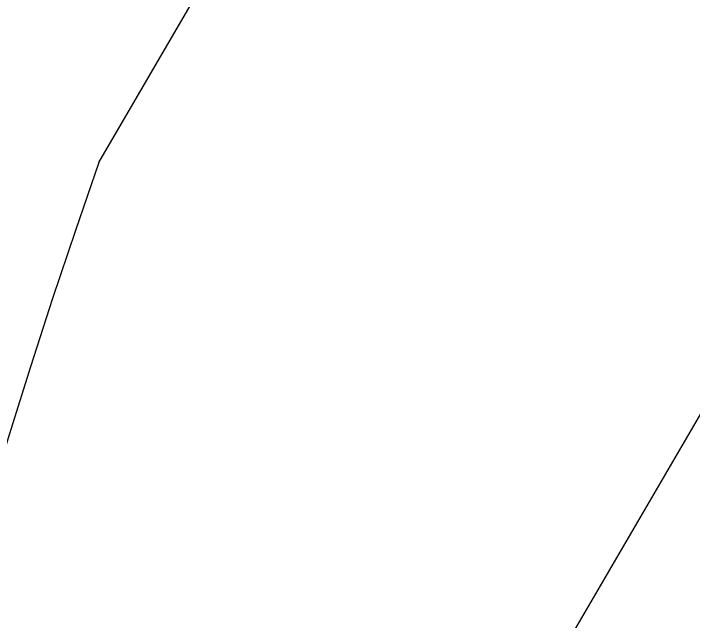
# Model space of a CAD drawing. Header units: metres. Extents: x 324293 to 653279, y 3585589 to 7191434.
# Drawn here: x 334636.426 to 334637.692, y 3600518.577 to 3600519.708 of the extents above; entities that cross this region are included whole.
import ezdxf

# ---------------------------------------------------------------- set-up
doc = ezdxf.new("R2010")
doc.units = ezdxf.units.M
for name, color, linetype in [('asfalt tarahi', 1, 'Continuous'), ('cahman', 80, 'Continuous'), ('shouldr', 6, 'Continuous')]:
    doc.layers.add(name, color=color, linetype=linetype)

msp = doc.modelspace()

# ---------------------------------------------------------------- hatches: boundary and pattern name
at = {"layer": 'cahman'}
h = msp.add_hatch(dxfattribs=at)
h.set_pattern_fill('AR-HBONE', color=30, scale=0.1, angle=0.44987, style=0)
h.set_pattern_definition([(45.449870306, (28282.74744, -2517.61144), (-0.004441556825, 0.565667987934), [1.2, -0.4]), (135.449870306, (28283.02805, -2517.3264), (-0.004441556825, 0.565667987934), [1.2, -0.4])])
edge = h.paths.add_edge_path()
edge.add_line((334652.9437, 3600571.56917), (334654.51193, 3600570.49371))
edge.add_line((334629.86785, 3600528.27128), (334679.3834, 3600613.10572))
edge.add_arc((334651.55465, 3600516.31269), 24.7654, 151.12668, 190.516419)
edge.add_arc((334626.71352, 3600511.70198), 0.5, 237.06433, 370.43974)
edge.add_arc((334590.74796, 3600456.1835), 65.65, 57.0643303, 67.3723975)
edge.add_arc((334616.19851, 3600517.24161), 0.5, 113.99699, 247.3724)
edge.add_arc((334605.57714, 3600540.91065), 25.44297, 294.171289, 327.616517)
edge.add_line((334627.06328, 3600527.28382), (334679.35469, 3600616.7624))

# ---------------------------------------------------------------- linework, layer by layer
at = {"layer": 'asfalt tarahi', "color": 1}
msp.add_line((334636.58486, 3600519.43075, 1313.25213), (334679.54038, 3600593.11373, 1313.25213), dxfattribs=at)
msp.add_arc((334650.79431, 3600514.47149, 1313.25213), 15.05, 160.760417, 224.296171, dxfattribs=at)
at = {"layer": 'shouldr', "elevation": 1313.25213, "flags": 128}
msp.add_lwpolyline([(334679.55946, 3600590.68372), (334636.80007, 3600517.41283)], dxfattribs=at)

doc.saveas('drawing.dxf')
